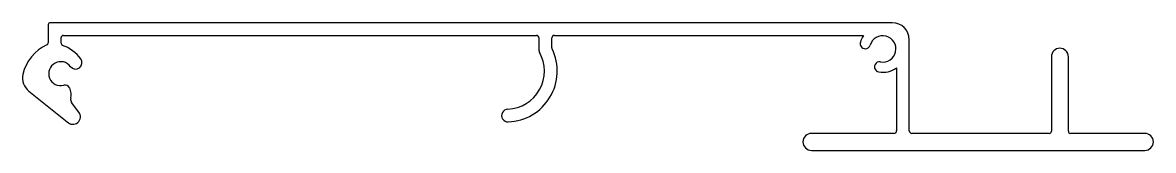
# Model space of a CAD drawing. Extents: x 794 to 927, y 692 to 707.
import ezdxf

# ---------------------------------------------------------------- set-up
doc = ezdxf.new("R2010")
doc.units = 0
doc.layers.get('0').update_dxf_attribs({"linetype": 'CONTINUOUS'})

msp = doc.modelspace()

# ---------------------------------------------------------------- linework, layer by layer
for p, q in [((797.05, 706.7), (797.05, 704.57)), ((896.28, 706.95), (797.3, 706.95)), ((798.55, 704.53), (798.55, 705.2)), ((798.8, 705.45), (854.45, 705.45)), ((854.75, 703.63), (854.75, 705.15)), ((856.25, 704), (856.25, 705.15)), ((856.55, 705.45), (892.91, 705.45)), ((898.28, 694.25), (898.28, 704.95)), ((914.98, 702.95), (914.98, 694.2)), ((916.98, 694.2), (916.98, 702.95)), ((896.78, 701.65), (896.78, 694.25)), ((794.78, 698.9), (799.27, 695.29)), ((800.64, 696.45), (799.79, 697.56)), ((896.48, 693.95), (886.78, 693.95)), ((914.73, 693.95), (898.58, 693.95)), ((925.98, 693.95), (917.23, 693.95)), ((886.78, 691.95), (925.98, 691.95))]:
    msp.add_line(p, q)
for centre, radius, start, end in [((797.3, 706.7), 0.25, 90, 180), ((896.28, 704.95), 2, 0, 90), ((798.8, 705.2), 0.25, 90, 180), ((854.45, 705.15), 0.3, 0, 90), ((856.55, 705.15), 0.3, 90, 180), ((893.1, 704.49), 0.6, 163.1963, 269.401), ((895.16, 703.87), 2.75, 144.8922, 163.1963), ((895.16, 703.87), 1.55, 259.9522, 163.1963), ((798.84, 699.88), 4.87, 113.5272, 168.3287), ((796.8, 704.57), 0.25, 293.5272, 0), ((798.8, 704.53), 0.25, 180, 250.9647), ((797.26, 700.06), 4.47, 36.1593, 70.9647), ((850.92, 701.26), 4.46, 272.0405, 29.7829), ((850.92, 701.26), 5.96, 272.0405, 25.8995), ((855.05, 703.63), 0.3, 180, 209.7829), ((856.55, 704), 0.3, 180, 205.8995), ((893.1, 704.49), 0.6, 269.401, 343.1963), ((915.98, 702.95), 1, 0, 180), ((798.51, 700.96), 1.41, 35.3544, 284.6465), ((800.25, 702.26), 0.76, 218.831, 36.1593), ((894.79, 701.76), 0.6, 153.7475, 259.9522), ((894.79, 701.76), 0.6, 79.9522, 153.7475), ((796.03, 700.46), 2, 168.3287, 231.2442), ((895.16, 703.87), 2.75, 259.9522, 306.0026), ((799.02, 699.02), 0.6, 25.7476, 104.6465), ((797.97, 698.51), 1.77, 345.8926, 25.7476), ((800.27, 697.93), 0.6, 165.8926, 217.541), ((851.1, 696.05), 0.75, 92.0405, 272.0405), ((799.93, 695.91), 0.9, 223.395, 37.541), ((896.48, 694.25), 0.3, 270, 0), ((898.58, 694.25), 0.3, 180, 270), ((914.73, 694.2), 0.25, 270, 0), ((917.23, 694.2), 0.25, 180, 270), ((886.78, 692.95), 1, 90, 270), ((925.98, 692.95), 1, 270, 90)]:
    msp.add_arc(centre, radius, start, end)

doc.saveas('drawing.dxf')
